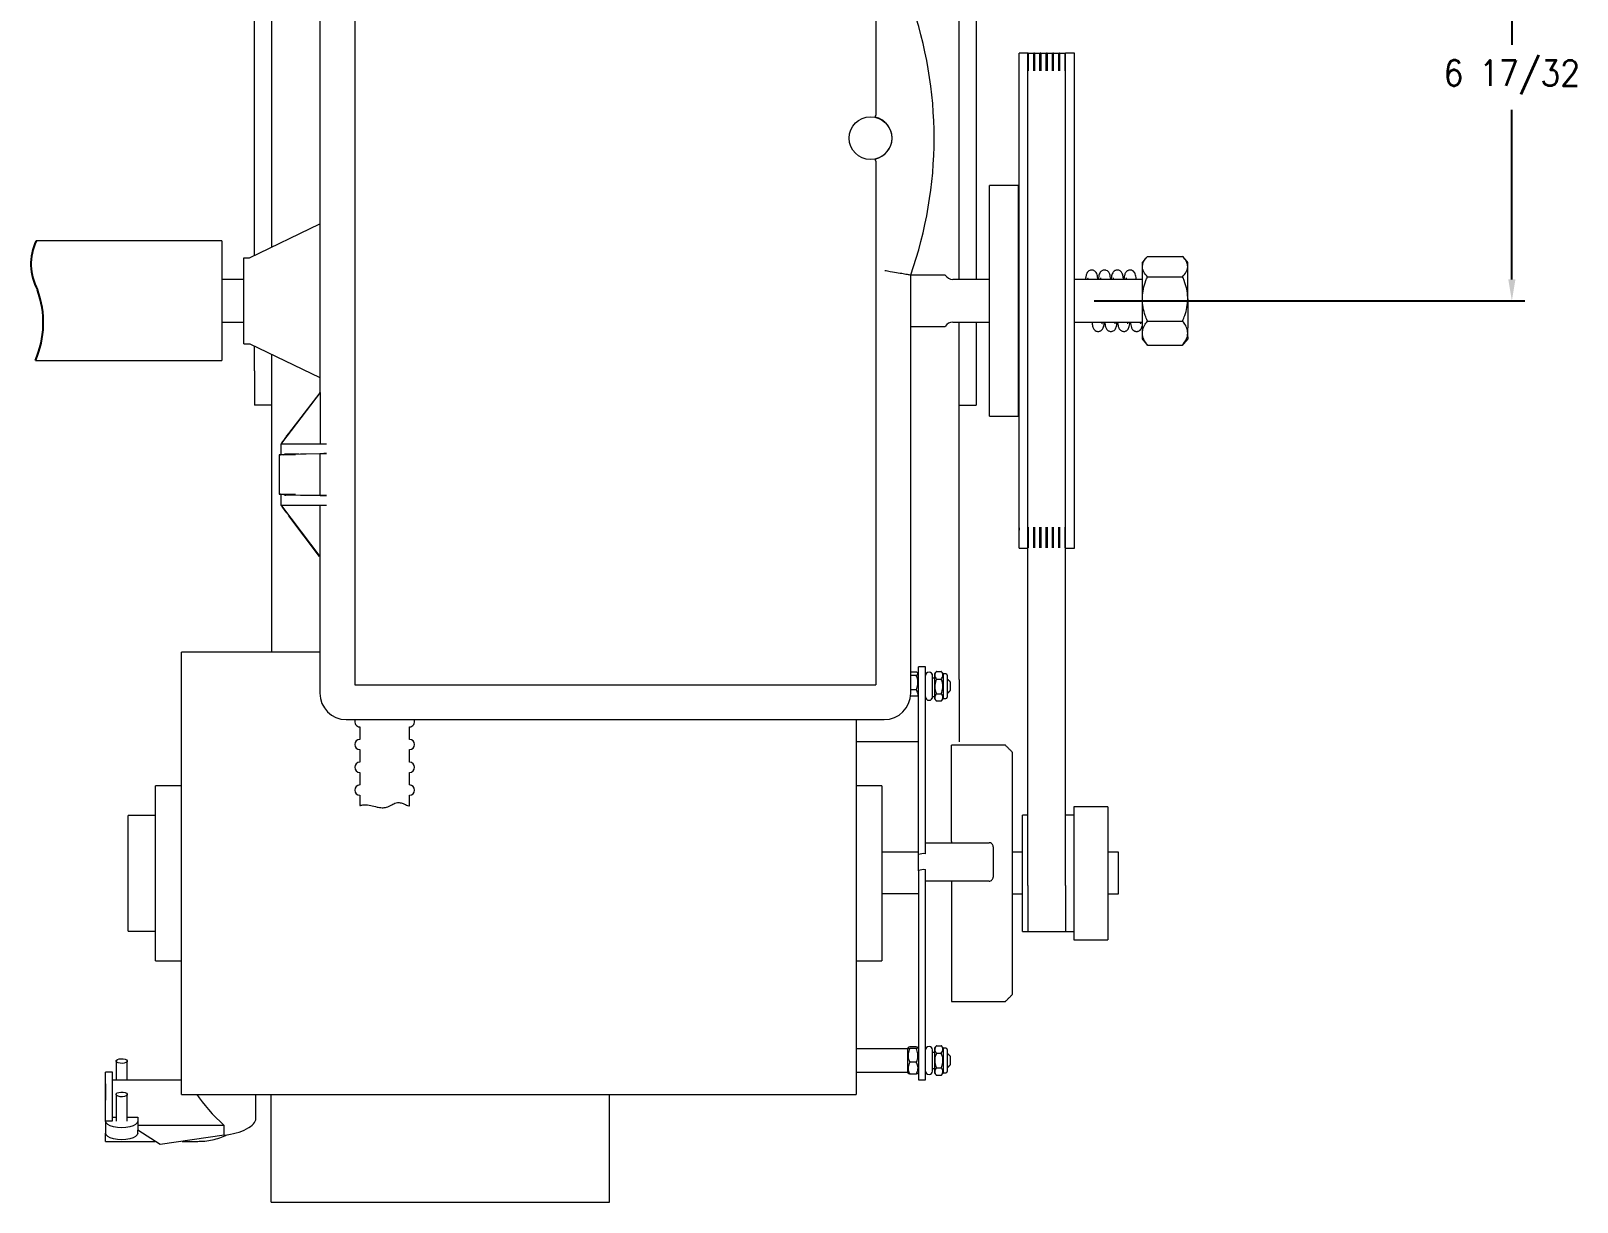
# Model space of a CAD drawing. Extents: x 8 to 38.7, y 8.8 to 41.4.
# Drawn here: x 16.06 to 38.69, y 8.78 to 25.92 of the extents above; entities that cross this region are included whole.
import ezdxf

# ---------------------------------------------------------------- set-up
doc = ezdxf.new("R2010")
doc.units = 0
doc.header["$LTSCALE"] = 0.5
doc.header["$MEASUREMENT"] = 0
doc.layers.get('Defpoints').update_dxf_attribs({"linetype": 'CONTINUOUS'})
doc.layers.add('DIM', color=1, linetype='CONTINUOUS')
doc.layers.add('OBJ', color=3, linetype='CONTINUOUS')
doc.styles.add('ROMANS', font='romans.shx', dxfattribs={"width": 0.9, "height": 0.375})
doc.dimstyles.new('GENIE', dxfattribs={"dimscale": 2, "dimtxt": 0.25, "dimasz": 0.156, "dimexe": 0.095, "dimexo": 0.0925, "dimgap": 0.095, "dimtad": 0, "dimtih": 1, "dimtoh": 1, "dimdec": 5, "dimzin": 4, "dimdsep": 46, "dimlunit": 5, "dimtxsty": 'ROMANS', "dimcen": 0.09, "dimadec": 0, "dimazin": 0, "dimtfac": 1, "dimtdec": 5, "dimtofl": 0, "dimtmove": 0, "dimatfit": 3, "dimfxl": 0, "dimfrac": 2, "dimtolj": 1, "dimtzin": 4, "dimarcsym": 0})

# ---------------------------------------------------------------- blocks, each defined once
blk = doc.blocks.new('*D35')
at = {"layer": 'Defpoints', "color": 0}
for p in [(34.331, 28.517), (31.435, 21.974), (37.731, 21.974)]:
    blk.add_point(p, dxfattribs=at)
at = {"layer": 'DIM', "color": 0, "lineweight": -2}
for p, q in [((34.516, 28.517), (37.921, 28.517)), ((37.731, 28.205), (37.731, 25.721)), ((37.731, 22.286), (37.731, 24.77)), ((31.62, 21.974), (37.921, 21.974))]:
    blk.add_line(p, q, dxfattribs=at)
at = {"layer": 'DIM', "color": 0}
for points in [[(37.679, 28.205), (37.783, 28.205), (37.731, 28.517)], [(37.679, 22.286), (37.783, 22.286), (37.731, 21.974)]]:
    blk.add_solid(points, dxfattribs=at)
at = {"layer": 'DIM', "color": 0, "insert": (37.731, 25.245), "char_height": 0.375, "attachment_point": 5, "style": 'ROMANS'}
blk.add_mtext('\\A1;6 17/32', dxfattribs=at)

msp = doc.modelspace()

# ---------------------------------------------------------------- linework, layer by layer
at = {"layer": 'OBJ', "linetype": 'Continuous', "lineweight": 15}
for p, q in [((20.797084, 32.354577), (20.797084, 16.354577)), ((28.422085, 32.354577), (28.422085, 24.691827)), ((20.286173, 28.079577), (20.286173, 20.625852)), ((19.328078, 22.637815), (19.328078, 28.017277)), ((19.57807, 28.017277), (19.57807, 22.758109)), ((29.641071, 22.285971), (29.641071, 28.017277)), ((29.891072, 28.017277), (29.891072, 22.285971)), ((30.519878, 18.351471), (30.519878, 25.596471)), ((30.647375, 21.207805), (30.647375, 25.594058)), ((30.656875, 25.34031), (30.656875, 25.591253)), ((30.732878, 25.34031), (30.732878, 25.591253)), ((30.748872, 25.34031), (30.748872, 25.591253)), ((30.824875, 25.34031), (30.824875, 25.591253)), ((30.840879, 25.34031), (30.840879, 25.591253)), ((30.916873, 25.34031), (30.916873, 25.591253)), ((30.932877, 25.34031), (30.932877, 25.591253)), ((31.008871, 25.34031), (31.008871, 25.591253)), ((31.024875, 25.34031), (31.024875, 25.591253)), ((31.100878, 25.34031), (31.100878, 25.591253)), ((31.116872, 25.34031), (31.116872, 25.591253)), ((31.192875, 25.34031), (31.192875, 25.591253)), ((31.199371, 21.207805), (31.199371, 25.594058)), ((31.328877, 25.59712), (31.328201, 25.596443)), ((31.328877, 25.596443), (31.328201, 25.596443)), ((31.328877, 25.596443), (31.328877, 25.59712)), ((31.328877, 18.353653), (31.328877, 25.596443)), ((28.422085, 24.017328), (28.422085, 16.354577)), ((30.086876, 20.286471), (30.086876, 23.661472)), ((30.511871, 20.286471), (30.511871, 23.661472)), ((19.257674, 22.603937), (20.286173, 23.098832)), ((18.849307, 22.848971), (18.849307, 21.100018)), ((19.175255, 21.344004), (19.175255, 22.603937)), ((19.175255, 22.603937), (19.257674, 22.603937)), ((32.323073, 22.474286), (32.323073, 22.536472)), ((32.323073, 22.001487), (32.323073, 22.474286)), ((32.398072, 22.622713), (32.913075, 22.622713)), ((32.988073, 22.001487), (32.988073, 22.536472)), ((28.932996, 16.229577), (28.932996, 22.352706)), ((32.398072, 22.325858), (32.913075, 22.325858)), ((32.323073, 21.501173), (32.323073, 22.001487)), ((32.988073, 22.001487), (32.988073, 21.577069)), ((29.641071, 16.429028), (29.641071, 21.661972)), ((29.891072, 21.661972), (29.891072, 20.946463)), ((32.323073, 21.411471), (32.323073, 21.501173)), ((32.398072, 21.677117), (32.913075, 21.677117)), ((32.988073, 21.447045), (32.988073, 21.577069)), ((19.175255, 21.344004), (19.259851, 21.344004)), ((19.259851, 21.344004), (20.286173, 20.850158)), ((19.328078, 20.946463), (19.328078, 21.310127)), ((32.398072, 21.32523), (32.913075, 21.32523)), ((32.988073, 21.447045), (32.988073, 21.411471)), ((18.849307, 21.100018), (18.849307, 21.098971)), ((19.57807, 21.189833), (19.57807, 16.828287)), ((30.647375, 13.414787), (30.647375, 21.207805)), ((31.199371, 13.414787), (31.199371, 21.207805)), ((19.328078, 20.946463), (19.328078, 20.446463)), ((29.891072, 20.946463), (29.891072, 20.446463)), ((20.29173, 20.629577), (19.72297, 19.888556)), ((19.830231, 20.031819), (20.288332, 20.628669)), ((20.286671, 20.628669), (20.287365, 20.629577)), ((20.286671, 20.629577), (20.286671, 20.628669)), ((20.290651, 20.629577), (20.286671, 20.629577)), ((20.288332, 20.628669), (20.286671, 20.628669)), ((20.29173, 20.629577), (20.290651, 20.629577)), ((20.29173, 20.629577), (20.29173, 19.879577)), ((19.57807, 20.446463), (19.328078, 20.446463)), ((29.641071, 20.446463), (29.891072, 20.446463)), ((20.034707, 20.303093), (20.033994, 20.297289)), ((19.797237, 19.989907), (19.829761, 20.031819)), ((19.829761, 20.03118), (19.797237, 19.988793)), ((19.797237, 19.988793), (19.797237, 19.989907)), ((19.829761, 20.03118), (19.830231, 20.031819)), ((19.829761, 20.031819), (19.829761, 20.03118)), ((19.830231, 20.031819), (19.829761, 20.031819)), ((19.929137, 19.717077), (19.691178, 19.717077)), ((19.711172, 19.717077), (19.716175, 19.717077)), ((19.716175, 19.879577), (19.716175, 19.717077)), ((19.716175, 19.879577), (19.742307, 19.879577)), ((19.72297, 19.888556), (19.72297, 19.879577)), ((19.742307, 19.879577), (20.384, 19.879577)), ((19.786602, 19.730737), (20.384, 19.736665)), ((20.286173, 19.732323), (20.00407, 19.729577)), ((20.290651, 19.734562), (20.286173, 19.732323)), ((20.286173, 19.732323), (20.286173, 19.126832)), ((19.691178, 19.142077), (19.929137, 19.142077)), ((19.716175, 19.142077), (19.711172, 19.142077)), ((19.716175, 19.142077), (19.716175, 18.979577)), ((20.384, 19.122489), (19.786602, 19.128418)), ((20.00407, 19.129577), (20.286173, 19.126832)), ((20.286173, 19.126832), (20.290651, 19.124593)), ((19.742307, 18.979577), (19.716175, 18.979577)), ((19.722464, 18.971212), (19.722464, 18.979577)), ((19.722464, 18.971212), (20.285451, 18.229577)), ((20.384, 18.979577), (19.742307, 18.979577)), ((20.282785, 18.229577), (19.829761, 18.826352)), ((20.291007, 18.229577), (20.291007, 18.979577)), ((30.656875, 18.357118), (30.656875, 18.659976)), ((30.732878, 18.357118), (30.732878, 18.659976)), ((30.748872, 18.357118), (30.748872, 18.659976)), ((30.824875, 18.357118), (30.824875, 18.659976)), ((30.840879, 18.357118), (30.840879, 18.659976)), ((30.916873, 18.357118), (30.916873, 18.659976)), ((30.932877, 18.357118), (30.932877, 18.659976)), ((31.008871, 18.357118), (31.008871, 18.659976)), ((31.024875, 18.357118), (31.024875, 18.659976)), ((31.100878, 18.357118), (31.100878, 18.659976)), ((31.116872, 18.357118), (31.116872, 18.659976)), ((31.192875, 18.357118), (31.192875, 18.659976)), ((31.199371, 18.351534), (31.200375, 18.351471)), ((31.328877, 18.353653), (31.328201, 18.353653)), ((31.328877, 18.352978), (31.328201, 18.353653)), ((31.328874, 18.3519), (31.328203, 18.353654)), ((31.328877, 18.350823), (31.328229, 18.351471)), ((31.328449, 18.351471), (31.328874, 18.3519)), ((31.328877, 18.353653), (31.328877, 18.352978)), ((31.328877, 18.351901), (31.328877, 18.352978)), ((31.328877, 18.350823), (31.328877, 18.351901)), ((20.282785, 18.229577), (20.285451, 18.229577)), ((20.291007, 18.229577), (20.285451, 18.229577)), ((20.286173, 18.229577), (20.286173, 16.229577)), ((18.260075, 10.358286), (18.260075, 16.828287)), ((29.015072, 16.540316), (28.932996, 16.540316)), ((29.045071, 13.867247), (29.045071, 16.615983)), ((29.149675, 13.881454), (29.149675, 16.615983)), ((29.310072, 16.548964), (29.380077, 16.548964)), ((20.797084, 16.354577), (28.422085, 16.354577)), ((29.015072, 16.488967), (28.932996, 16.488967)), ((29.252674, 16.177991), (29.252674, 16.486991)), ((29.252674, 16.177992), (29.252674, 16.48699)), ((29.280073, 16.513997), (29.280073, 16.150985)), ((29.310072, 16.437469), (29.380077, 16.437469)), ((29.410077, 16.513997), (29.410077, 16.150985)), ((29.46757, 16.493998), (29.46757, 16.170985)), ((29.510072, 16.397491), (29.510072, 16.267491)), ((29.641071, 16.429028), (29.641071, 15.516971)), ((29.037656, 16.185517), (28.930767, 16.188193)), ((29.015072, 16.281141), (28.932996, 16.281141)), ((29.280073, 16.179027), (29.252674, 16.179027)), ((29.310072, 16.220995), (29.380077, 16.220995)), ((29.310072, 16.116018), (29.380077, 16.116018)), ((20.672083, 15.843668), (28.547086, 15.843668)), ((28.135073, 15.843668), (28.135073, 14.699722)), ((29.045071, 15.516971), (28.135073, 15.516971)), ((29.529277, 14.058529), (29.529277, 15.468288)), ((30.419273, 15.368287), (30.419273, 14.611385)), ((17.88007, 12.313288), (17.88007, 14.873288)), ((28.510075, 14.873288), (28.510075, 12.313288)), ((28.135073, 14.699722), (28.135073, 10.358286)), ((30.419273, 14.611385), (30.419273, 11.818288)), ((31.319875, 14.568287), (31.319875, 13.926758)), ((31.819879, 14.568287), (31.819879, 13.926758)), ((17.480071, 12.746288), (17.480071, 14.440287)), ((30.569871, 12.743286), (30.569871, 14.443286)), ((31.200375, 14.443286), (31.199371, 14.443225)), ((29.149675, 14.042264), (30.080071, 14.042264)), ((29.529277, 14.058529), (29.529277, 14.042264)), ((29.045071, 13.905788), (28.510075, 13.905788)), ((29.045071, 13.633142), (29.045071, 13.867247)), ((30.14007, 13.982493), (30.14007, 13.549148)), ((31.319875, 13.926758), (31.319875, 12.618288)), ((31.819879, 13.926758), (31.819879, 12.618288)), ((31.975076, 13.427348), (31.975076, 13.905788)), ((29.045071, 13.628582), (29.045071, 13.633142)), ((29.045071, 13.628582), (29.045071, 10.570592)), ((29.149675, 10.570592), (29.149675, 13.647421)), ((30.080071, 13.48026), (29.149675, 13.48026)), ((29.529277, 13.48026), (29.529277, 11.718286)), ((30.14007, 13.549148), (30.14007, 13.540032)), ((30.647375, 13.414787), (30.647375, 12.743286)), ((31.199371, 13.414787), (31.199371, 12.743286)), ((31.975076, 13.295958), (31.975076, 13.427348)), ((29.045071, 13.295958), (28.510075, 13.295958)), ((30.419273, 13.295958), (30.569871, 13.295958)), ((31.819879, 13.295958), (31.975076, 13.295958)), ((31.199371, 12.74335), (31.200375, 12.743286)), ((28.889076, 10.9258), (28.889076, 11.03559)), ((28.889076, 10.672577), (28.889076, 10.9258)), ((29.015072, 11.052974), (28.919075, 11.052974)), ((29.015072, 11.027611), (28.919075, 11.027611)), ((29.252674, 10.699584), (29.252674, 11.008582)), ((29.280073, 11.03559), (29.280073, 10.854871)), ((29.310072, 11.070588), (29.380077, 11.070588)), ((29.310072, 10.963149), (29.380077, 10.963149)), ((29.410077, 11.03559), (29.410077, 10.854871)), ((29.46757, 11.01559), (29.46757, 10.854784)), ((29.510072, 10.919084), (29.510072, 10.789082)), ((17.150077, 9.971236), (17.150077, 10.684472)), ((17.250072, 9.971236), (17.250072, 10.684472)), ((29.015072, 10.828722), (28.919075, 10.828722)), ((29.015072, 10.655193), (28.919075, 10.655193)), ((29.280073, 10.854871), (29.280073, 10.672577)), ((29.310072, 10.746644), (29.380077, 10.746644)), ((29.310072, 10.637579), (29.380077, 10.637579)), ((29.410077, 10.854871), (29.410077, 10.672577)), ((29.46757, 10.854784), (29.46757, 10.692577)), ((17.150077, 10.514472), (17.150077, 10.274856)), ((17.150077, 10.45428), (17.150077, 10.456822)), ((19.57257, 9.359646), (19.57257, 10.358286)), ((24.522571, 9.359646), (24.522571, 10.358286)), ((17.150077, 9.968697), (17.150077, 9.971236)), ((17.150077, 9.971236), (17.250072, 9.971236)), ((17.150077, 9.968697), (17.150077, 9.791756)), ((17.250072, 10.023475), (17.303078, 10.023475)), ((17.467071, 10.023475), (17.620072, 10.023475)), ((17.620072, 10.023475), (17.620072, 9.968697)), ((17.620072, 9.968697), (17.620072, 9.832752)), ((17.150077, 9.670958), (17.150077, 9.791756)), ((18.88507, 9.902954), (17.620072, 9.902954)), ((17.950075, 9.623889), (17.620072, 9.833808)), ((17.620072, 9.832752), (17.620072, 9.832541)), ((17.620072, 9.791756), (17.620072, 9.832541)), ((18.88507, 9.760412), (17.950075, 9.623889)), ((18.88507, 9.760412), (18.88507, 9.902954)), ((19.57257, 8.782262), (19.57257, 9.359646)), ((24.522571, 8.782262), (24.522571, 9.359646))]:
    msp.add_line(p, q, dxfattribs=at)
at = {"layer": 'OBJ', "linetype": 'Continuous', "lineweight": 15, "flags": 128}
for points in [[(17.377176, 10.881026), (17.409015, 10.879679), (17.437203, 10.873282), (17.457459, 10.862816), (17.466695, 10.84987), (17.463504, 10.836417), (17.448373, 10.824503), (17.423602, 10.815942), (17.392964, 10.81204), (17.361134, 10.813389), (17.332946, 10.819784), (17.31269, 10.830252), (17.303454, 10.843198), (17.306645, 10.856652), (17.321776, 10.868566), (17.346547, 10.877126), (17.377176, 10.881026)], [(17.406518, 10.391646), (17.435175, 10.385632), (17.456201, 10.375443), (17.466404, 10.362625), (17.464217, 10.349135), (17.449987, 10.337026), (17.425873, 10.328139), (17.395555, 10.323828), (17.363631, 10.324751), (17.334974, 10.330763), (17.313948, 10.340954), (17.303745, 10.353771), (17.305932, 10.36726), (17.320162, 10.379371), (17.344276, 10.388258), (17.374594, 10.392568), (17.406518, 10.391646)], [(17.620072, 9.968697), (17.612065, 9.942992), (17.588589, 9.91904), (17.55124, 9.898472), (17.502571, 9.882688), (17.445895, 9.872767), (17.38507, 9.869383), (17.324254, 9.872767), (17.267578, 9.882688), (17.2189, 9.898472), (17.18156, 9.91904), (17.158084, 9.942992), (17.150077, 9.968697)], [(17.620072, 9.791756), (17.612065, 9.766051), (17.588589, 9.742099), (17.55124, 9.721528), (17.502571, 9.705747), (17.445895, 9.695825), (17.38507, 9.692442), (17.324254, 9.695825), (17.267578, 9.705747), (17.2189, 9.721528), (17.18156, 9.742099), (17.158084, 9.766051), (17.150077, 9.791756)]]:
    msp.add_lwpolyline(points, dxfattribs=at)
at = {"layer": 'OBJ', "linetype": 'Continuous', "lineweight": 15}
msp.add_circle((28.344593, 24.354577), 0.3125, dxfattribs=at)
for centre, radius, start, end in [((23.265229, 24.354577), 6.010909, 340.5466288, 19.4533712), ((30.649374, 25.588471), 0.008, 44.3025605, 90), ((30.740374, 25.588471), 0.008, 90, 135.6974395), ((30.741374, 25.588471), 0.008, 44.3025605, 90), ((30.832374, 25.588471), 0.008, 90, 135.6974395), ((30.833374, 25.588471), 0.008, 44.3025605, 90), ((30.924374, 25.588471), 0.008, 90, 135.6974395), ((30.925374, 25.588471), 0.008, 44.3025605, 90), ((31.016374, 25.588471), 0.008, 90, 135.6974395), ((31.017374, 25.588471), 0.008, 44.3025605, 90), ((31.108374, 25.588471), 0.008, 90, 135.6974395), ((31.109374, 25.588471), 0.008, 44.3025605, 90), ((31.200374, 25.588471), 0.008, 90, 135.6974395), ((28.344593, 24.354577), 0.31504, 282.5866872, 77.4133128), ((29.548074, 22.410971), 0.125, 210, 270), ((29.548074, 21.536971), 0.125, 90, 150), ((29.201174, 16.486991), 0.0515, 0, 180), ((29.201174, 16.486991), 0.0515, 0, 61.4295494), ((29.447574, 16.493998), 0.02, 0, 90), ((20.672083, 16.229577), 0.385909, 180, 270), ((28.547083, 16.229577), 0.385909, 270, 0), ((29.201174, 16.177991), 0.0515, 180, 0), ((29.201174, 16.177991), 0.0515, 298.4066156, 0), ((29.447574, 16.170985), 0.02, 270, 0), ((20.872074, 15.812277), 0.075, 155.2574831, 270), ((21.597074, 15.812277), 0.075, 270, 24.7425169), ((20.872074, 15.478736), 0.075, 90, 270), ((21.597074, 15.478736), 0.075, 270, 90), ((20.872074, 15.145194), 0.075, 90, 270), ((21.597074, 15.145194), 0.075, 270, 90), ((20.872074, 14.811652), 0.075, 90, 270), ((21.597074, 14.811652), 0.075, 270, 90), ((30.080194, 13.982388), 0.059876, 0.1000855, 90.1176964), ((29.132953, 13.61237), 0.269603, 86.4440538, 109.0243266), ((29.133317, 13.376971), 0.270944, 86.3856523, 109.007942), ((30.080194, 13.540136), 0.059876, 269.8823036, 359.8999145), ((29.201174, 11.008583), 0.0515, 0, 180), ((29.447574, 11.01559), 0.02, 0, 90), ((29.201174, 10.699583), 0.0515, 180, 0), ((29.447574, 10.692577), 0.02, 270, 0)]:
    msp.add_arc(centre, radius, start, end, dxfattribs=at)
at = {"layer": 'OBJ'}
for centre, radius, start, end in [((16.850361, 22.510798), 0.793243, 154.7659217, 208.5559663), ((14.848757, 21.654249), 1.389437, 336.4441605, 20.0943893)]:
    msp.add_arc(centre, radius, start, end, dxfattribs=at)
at = {"layer": 'OBJ', "linetype": 'Continuous', "lineweight": 15}
for centre, major_axis, ratio, start_param, end_param in [((19.836174, 20.037802), (0.124992, 0.166179), 0.008384536, 1.869457154, 2.692490846), ((19.836174, 19.729576), (0.142, 0), 0.008726868, 0.001044726, 1.927383421), ((20.665595, 19.734504), (0.375, 0), 0.008726868, 2.420268055, 3.124139361), ((20.665595, 19.12465), (0.375, 0), 0.008726868, 3.159045946, 3.862917252), ((19.836174, 18.819661), (-0.124992, 0.167957), 0.008359396, 0.439495111, 1.262528803), ((18.885074, 10.099471), (0.453978, -0.453978), 0.221694663, 3.90394162, 4.930555137), ((18.885074, 9.956929), (0.464292, 0.06157), 0.416582264, 4.657202247, 6.227998574)]:
    msp.add_ellipse(centre, major_axis=major_axis, ratio=ratio, start_param=start_param, end_param=end_param, dxfattribs=at)
for points in [[(30.649375, 25.596471), (30.519878, 25.596471)], [(30.734652, 25.594058), (30.655101, 25.594058)], [(30.741372, 25.596471), (30.740377, 25.596471)], [(30.826649, 25.594058), (30.747098, 25.594058)], [(30.83337, 25.596471), (30.832375, 25.596471)], [(30.918647, 25.594058), (30.839096, 25.594058)], [(30.925377, 25.596471), (30.924373, 25.596471)], [(31.010645, 25.594058), (30.931103, 25.594058)], [(31.017375, 25.596471), (31.01637, 25.596471)], [(31.102652, 25.594058), (31.023101, 25.594058)], [(31.109372, 25.596471), (31.108377, 25.596471)], [(31.194649, 25.594058), (31.115098, 25.594058)], [(31.328229, 25.596471), (31.200375, 25.596471)], [(28.422085, 24.691827), (28.421973, 24.690824)], [(28.421973, 24.018331), (28.422085, 24.017328)], [(30.236873, 23.661472), (30.086876, 23.661472)], [(30.361874, 23.661472), (30.236873, 23.661472)], [(30.511871, 23.661472), (30.361874, 23.661472)], [(18.849307, 22.848971), (16.132815, 22.848971)], [(32.383476, 22.606554), (32.323073, 22.536472)], [(32.988073, 22.536472), (32.927671, 22.606554)], [(19.175255, 22.285971), (18.849307, 22.285971)], [(28.932996, 22.352706), (28.928518, 22.353474)], [(29.439823, 22.348472), (28.932996, 22.348472)], [(30.086876, 22.285971), (29.548078, 22.285971)], [(32.323073, 22.285971), (31.328877, 22.285971)], [(31.712553, 22.285971), (31.674227, 22.285971)], [(31.900087, 22.285971), (31.86178, 22.285971)], [(32.087658, 22.285971), (32.048629, 22.285971)], [(32.323073, 22.285971), (32.236689, 22.285971)], [(18.849307, 21.661972), (19.175255, 21.661972)], [(28.932996, 21.599471), (29.439823, 21.599471)], [(29.548078, 21.661972), (30.086876, 21.661972)], [(31.328877, 21.661972), (32.323073, 21.661972)], [(31.732978, 21.661972), (31.771716, 21.661972)], [(31.920625, 21.661972), (31.959776, 21.661972)], [(32.108102, 21.661972), (32.146324, 21.661972)], [(32.29543, 21.661972), (32.323073, 21.661972)], [(32.323073, 21.411471), (32.383476, 21.341388)], [(32.383673, 21.341557), (32.398072, 21.32523)], [(32.927474, 21.341557), (32.913075, 21.32523)], [(32.927671, 21.341388), (32.988073, 21.411471)], [(16.122413, 21.098971), (18.849307, 21.098971)], [(30.086876, 20.286471), (30.236873, 20.286471)], [(30.236873, 20.286471), (30.361874, 20.286471)], [(30.361874, 20.286471), (30.511871, 20.286471)], [(19.691178, 19.717077), (19.691178, 19.142077)], [(30.519146, 18.61909), (30.519014, 18.649388)], [(30.519014, 18.648983), (30.519146, 18.618615)], [(30.519878, 18.351471), (30.647375, 18.351471)], [(31.200375, 18.351471), (31.328445, 18.351471)], [(20.286173, 16.828287), (18.260075, 16.828287)], [(29.045071, 16.513997), (29.033479, 16.527523)], [(29.149675, 16.615983), (29.045071, 16.615983)], [(29.311987, 16.551227), (29.280073, 16.513997)], [(29.410077, 16.513997), (29.378163, 16.551227)], [(29.280073, 16.451491), (29.252674, 16.451491)], [(29.447576, 16.513997), (29.410077, 16.513997)], [(29.480072, 16.427491), (29.46757, 16.427491)], [(29.510072, 16.397491), (29.480072, 16.427491)], [(29.280073, 16.150985), (29.311987, 16.113757)], [(29.378163, 16.113757), (29.410077, 16.150985)], [(29.410077, 16.150985), (29.447576, 16.150985)], [(29.46757, 16.237491), (29.480072, 16.237491)], [(29.480072, 16.237491), (29.510072, 16.267491)], [(20.872073, 15.737277), (20.872073, 15.553736)], [(21.597072, 15.553736), (21.597072, 15.737277)], [(20.872073, 15.403735), (20.872073, 15.220194)], [(21.597072, 15.220194), (21.597072, 15.403735)], [(30.319278, 15.468288), (29.529277, 15.468288)], [(30.419273, 15.368287), (30.319278, 15.468288)], [(20.872073, 15.070194), (20.872073, 14.886652)], [(21.597072, 14.886652), (21.597072, 15.070194)], [(18.260075, 14.873288), (17.88007, 14.873288)], [(20.872073, 14.736654), (20.872073, 14.584385)], [(21.597072, 14.580222), (21.597072, 14.736654)], [(28.510075, 14.873288), (28.135073, 14.873288)], [(21.203569, 14.553958), (21.207426, 14.553958)], [(31.819879, 14.568287), (31.319875, 14.568287)], [(17.88007, 14.440287), (17.480071, 14.440287)], [(30.647375, 14.443286), (30.569871, 14.443286)], [(31.319875, 14.443286), (31.200375, 14.443286)], [(30.569871, 13.905788), (30.419273, 13.905788)], [(31.975076, 13.905788), (31.819879, 13.905788)], [(17.480071, 12.746288), (17.88007, 12.746288)], [(30.569871, 12.743286), (30.649375, 12.743286)], [(30.647375, 12.743286), (31.199371, 12.743286)], [(30.740377, 12.743286), (30.741372, 12.743286)], [(30.832375, 12.743286), (30.83337, 12.743286)], [(30.924373, 12.743286), (30.925377, 12.743286)], [(31.01637, 12.743286), (31.017375, 12.743286)], [(31.108377, 12.743286), (31.109372, 12.743286)], [(31.200375, 12.743286), (31.319875, 12.743286)], [(31.319875, 12.618288), (31.819879, 12.618288)], [(17.88007, 12.313288), (18.260075, 12.313288)], [(28.135073, 12.313288), (28.510075, 12.313288)], [(30.319278, 11.718286), (30.419273, 11.818288)], [(29.529277, 11.718286), (30.319278, 11.718286)], [(28.889076, 11.024084), (28.135073, 11.024084)], [(28.89559, 11.043191), (28.889076, 11.03559)], [(29.045071, 11.03559), (29.036839, 11.045192)], [(29.280073, 10.973082), (29.252674, 10.973082)], [(29.309688, 11.070144), (29.280073, 11.03559)], [(29.410077, 11.03559), (29.380509, 11.070081)], [(29.447576, 11.03559), (29.410077, 11.03559)], [(29.480072, 10.949083), (29.46757, 10.949083)], [(29.510072, 10.919084), (29.480072, 10.949083)], [(17.250072, 10.684472), (17.150077, 10.684472)], [(17.303078, 10.846533), (17.303078, 10.564472)], [(17.467071, 10.564472), (17.467071, 10.846533)], [(28.135073, 10.684082), (28.889076, 10.684082)], [(28.889076, 10.672577), (28.89559, 10.664976)], [(28.919075, 10.655193), (28.895956, 10.66529)], [(29.036839, 10.662974), (29.045071, 10.672577)], [(29.252674, 10.735084), (29.280073, 10.735084)], [(29.280073, 10.672577), (29.309688, 10.638022)], [(29.380509, 10.638086), (29.410077, 10.672577)], [(29.410077, 10.672577), (29.447576, 10.672577)], [(29.46757, 10.759083), (29.480072, 10.759083)], [(29.480072, 10.759083), (29.510072, 10.789082)], [(18.260075, 10.564472), (17.250072, 10.564472)], [(29.045071, 10.570592), (29.149675, 10.570592)], [(17.303078, 10.358197), (17.303078, 9.968486)], [(17.467071, 9.968486), (17.467071, 10.358197)], [(18.260075, 10.358286), (28.135073, 10.358286)], [(19.350071, 10.007736), (19.350071, 10.358286)], [(17.150077, 9.670958), (17.876081, 9.670958)], [(18.272428, 9.670958), (18.500071, 9.670958)], [(19.57257, 8.782262), (24.522571, 8.782262)]]:
    msp.add_open_spline(points, degree=1, dxfattribs=at)
for points, knots in [([(28.413243, 24.662046), (28.413259, 24.662047), (28.413436, 24.662058), (28.41395, 24.66267), (28.415309, 24.665792), (28.417335, 24.672331), (28.419696, 24.680988), (28.421214, 24.687545), (28.421973, 24.690824)], [0, 0, 0, 0, 0.011760789, 0.133710999, 0.350931849, 0.567467402, 0.783734975, 1, 1, 1, 1]), ([(28.421973, 24.018331), (28.421214, 24.021609), (28.419696, 24.028166), (28.417335, 24.036824), (28.415308, 24.043361), (28.41395, 24.046484), (28.413436, 24.047096), (28.413259, 24.047107), (28.413243, 24.047108)], [0, 0, 0, 0, 0.216244903, 0.432537927, 0.649061498, 0.866286466, 0.988238988, 1, 1, 1, 1]), ([(28.553572, 22.418836), (28.554001, 22.418759), (28.581165, 22.413926), (28.650172, 22.401772), (28.754168, 22.383562), (28.848963, 22.367148), (28.914134, 22.355937), (28.923723, 22.354295), (28.928518, 22.353474)], [0, 0, 0, 0, 0.00223476, 0.14161798, 0.359130618, 0.573677463, 0.786814998, 1, 1, 1, 1]), ([(31.674353, 22.285971), (31.672716, 22.297717), (31.668784, 22.323217), (31.661601, 22.354831), (31.65358, 22.381846), (31.630879, 22.407249), (31.611384, 22.41801), (31.593463, 22.423006), (31.573864, 22.423342), (31.550017, 22.417382), (31.528738, 22.402671), (31.508546, 22.375534), (31.502397, 22.352994), (31.49696, 22.328774), (31.493427, 22.309445), (31.491174, 22.292496), (31.490307, 22.285971)], [0.5877914911, 0.5877914911, 0.5877914911, 0.5877914911, 0.6266995174, 0.6778756917, 0.7286704676, 0.754829436, 0.7692241679, 0.7841956014, 0.7995116212, 0.8144427824, 0.8396766421, 0.8608426121, 0.9194425284, 0.9444965125, 0.9786352273, 1, 1, 1, 1]), ([(31.861849, 22.285971), (31.861619, 22.287603), (31.859327, 22.303554), (31.854414, 22.332776), (31.84859, 22.357827), (31.839407, 22.380826), (31.824671, 22.402408), (31.801425, 22.417957), (31.777554, 22.423425), (31.757842, 22.42286), (31.739643, 22.417366), (31.721665, 22.406914), (31.701969, 22.385971), (31.691675, 22.360152), (31.684566, 22.329756), (31.679524, 22.304475), (31.677588, 22.286061), (31.677578, 22.285971)], [0.588225596, 0.588225596, 0.588225596, 0.588225596, 0.5936614744, 0.6417714552, 0.6940548421, 0.7192352937, 0.7444397417, 0.7725687163, 0.7876415198, 0.8029937726, 0.8177070469, 0.830835091, 0.8533149201, 0.8958519556, 0.9448737281, 0.9997329305, 1, 1, 1, 1]), ([(32.049262, 22.285971), (32.04624, 22.306889), (32.040595, 22.339323), (32.033825, 22.366384), (32.019669, 22.393212), (32.001228, 22.410804), (31.980289, 22.420238), (31.961606, 22.423724), (31.941837, 22.42218), (31.919635, 22.414426), (31.900584, 22.399203), (31.885249, 22.376749), (31.876774, 22.351415), (31.870666, 22.324196), (31.866934, 22.29742), (31.865338, 22.285971)], [0.5887520591, 0.5887520591, 0.5887520591, 0.5887520591, 0.6576146376, 0.7099422923, 0.7348054701, 0.761608489, 0.7762657153, 0.7914296207, 0.8068187156, 0.8212705018, 0.8456256057, 0.8666250339, 0.9107088181, 0.9618207497, 1, 1, 1, 1]), ([(32.23686, 22.285971), (32.235469, 22.295983), (32.23184, 22.319832), (32.224864, 22.351869), (32.218014, 22.376888), (32.195727, 22.406378), (32.170429, 22.42041), (32.145622, 22.42383), (32.125927, 22.421375), (32.109151, 22.414632), (32.092909, 22.403559), (32.070356, 22.376735), (32.063661, 22.347449), (32.056743, 22.316495), (32.053742, 22.292888), (32.052862, 22.285971)], [0.5892144792, 0.5892144792, 0.5892144792, 0.5892144792, 0.6225509125, 0.6733528962, 0.7247843082, 0.7503875502, 0.779090556, 0.7943261523, 0.8096818197, 0.8238479714, 0.8364794772, 0.8583650807, 0.9251945592, 0.9780820089, 1, 1, 1, 1]), ([(32.323073, 22.474286), (32.325928, 22.495062), (32.331742, 22.537366), (32.365372, 22.586548), (32.390702, 22.614562), (32.398072, 22.622713)], [0, 0, 0, 0, 0.406280287, 0.827264996, 1, 1, 1, 1]), ([(32.398072, 22.325858), (32.378366, 22.348933), (32.338237, 22.395922), (32.323246, 22.447301), (32.323078, 22.473588), (32.323073, 22.474286)], [0, 0, 0, 0, 0.484331605, 0.986305806, 1, 1, 1, 1]), ([(32.988073, 22.474286), (32.985218, 22.495062), (32.979405, 22.537366), (32.945775, 22.586548), (32.920444, 22.614562), (32.913075, 22.622713)], [0, 0, 0, 0, 0.406280287, 0.827264996, 1, 1, 1, 1]), ([(32.913075, 22.325858), (32.93278, 22.348933), (32.97291, 22.395922), (32.9879, 22.447301), (32.988069, 22.473588), (32.988073, 22.474286)], [0, 0, 0, 0, 0.484331605, 0.986305806, 1, 1, 1, 1]), ([(31.520879, 22.310665), (31.52086, 22.310696), (31.51953, 22.312847), (31.522351, 22.303093), (31.524655, 22.290312), (31.525358, 22.285971)], [0, 0, 0, 0, 0.0006963647, 0.0487610364, 0.07037230874, 0.07037230874, 0.07037230874, 0.07037230874]), ([(31.708742, 22.30935), (31.709, 22.307642), (31.709461, 22.304605), (31.711593, 22.292479), (31.712664, 22.285971)], [0, 0, 0, 0, 0.03996063038, 0.07107312831, 0.07107312831, 0.07107312831, 0.07107312831]), ([(31.896116, 22.310028), (31.895996, 22.310144), (31.895537, 22.310589), (31.897316, 22.30336), (31.89908, 22.293489), (31.900269, 22.285971)], [0, 0, 0, 0, 0.00849959552, 0.03257904258, 0.07042033361, 0.07042033361, 0.07042033361, 0.07042033361]), ([(32.083463, 22.310477), (32.083406, 22.310561), (32.082742, 22.311549), (32.084634, 22.30493), (32.08638, 22.294927), (32.08776, 22.285971)], [0, 0, 0, 0, 0.00230457078, 0.02712316639, 0.07595908391, 0.07595908391, 0.07595908391, 0.07595908391]), ([(32.323073, 22.001487), (32.323154, 22.008917), (32.323686, 22.057523), (32.335991, 22.148233), (32.365988, 22.248448), (32.39014, 22.306722), (32.398072, 22.325858)], [0, 0, 0, 0, 0.066535008, 0.435281723, 0.814548869, 1, 1, 1, 1]), ([(32.988073, 22.001487), (32.987992, 22.008917), (32.987461, 22.057523), (32.975156, 22.148233), (32.945159, 22.248448), (32.921006, 22.306722), (32.913075, 22.325858)], [0, 0, 0, 0, 0.066535008, 0.435281723, 0.814548869, 1, 1, 1, 1]), ([(32.398072, 21.677117), (32.386928, 21.70458), (32.360563, 21.769556), (32.330177, 21.877836), (32.325461, 21.959923), (32.323073, 22.001487)], [0, 0, 0, 0, 0.265463231, 0.628076484, 1, 1, 1, 1]), ([(32.913075, 21.677117), (32.924218, 21.70458), (32.950584, 21.769556), (32.980969, 21.877836), (32.985685, 21.959923), (32.988073, 22.001487)], [0, 0, 0, 0, 0.265463231, 0.628076484, 1, 1, 1, 1]), ([(31.583893, 21.661972), (31.587143, 21.639143), (31.593277, 21.60527), (31.601234, 21.57634), (31.619347, 21.547992), (31.641422, 21.531712), (31.664663, 21.525055), (31.684326, 21.524499), (31.703106, 21.529098), (31.721328, 21.538549), (31.736043, 21.552551), (31.748517, 21.572275), (31.755722, 21.594023), (31.762133, 21.621856), (31.766096, 21.649761), (31.76783, 21.661972)], [0.5897135391, 0.5897135391, 0.5897135391, 0.5897135391, 0.6647054886, 0.7174811839, 0.7428956579, 0.7706017994, 0.7855610474, 0.8009652695, 0.8159884057, 0.8289661688, 0.8491611236, 0.865945838, 0.9071140071, 0.959353131, 1, 1, 1, 1]), ([(31.737709, 21.636973), (31.737536, 21.637785), (31.736991, 21.640346), (31.734604, 21.651997), (31.732921, 21.661972)], [0, 0, 0, 0, 0.02172949173, 0.06849268888, 0.06849268888, 0.06849268888, 0.06849268888]), ([(31.771279, 21.661972), (31.771946, 21.657183), (31.774859, 21.637379), (31.780825, 21.605833), (31.787069, 21.5816), (31.801527, 21.554793), (31.819904, 21.537278), (31.840851, 21.527759), (31.859618, 21.524215), (31.87942, 21.525742), (31.900982, 21.533244), (31.919075, 21.547218), (31.934348, 21.568336), (31.94213, 21.590113), (31.948938, 21.618104), (31.953296, 21.647469), (31.955449, 21.661972)], [0.5889696745, 0.5889696745, 0.5889696745, 0.5889696745, 0.6046985658, 0.6557764067, 0.7090061093, 0.7342613625, 0.7610640704, 0.7756409229, 0.7908056137, 0.8062873319, 0.8205970956, 0.8429700757, 0.8599472138, 0.8992369123, 0.9502341768, 1, 1, 1, 1]), ([(31.924924, 21.637712), (31.925015, 21.637647), (31.925295, 21.637447), (31.923145, 21.645923), (31.921393, 21.655539), (31.920365, 21.661972)], [0, 0, 0, 0, 0.01180633289, 0.03593974767, 0.06777938355, 0.06777938355, 0.06777938355, 0.06777938355]), ([(31.958878, 21.661972), (31.961423, 21.643841), (31.966593, 21.61312), (31.973209, 21.586365), (31.984812, 21.561354), (31.999669, 21.543594), (32.018062, 21.531909), (32.035316, 21.525874), (32.05474, 21.524157), (32.074092, 21.527657), (32.089821, 21.534867), (32.104085, 21.545294), (32.119833, 21.564055), (32.128504, 21.58617), (32.135618, 21.615246), (32.140556, 21.641611), (32.142955, 21.66128), (32.143039, 21.661972)], [0.5883642702, 0.5883642702, 0.5883642702, 0.5883642702, 0.6474641478, 0.7008537385, 0.7261742238, 0.7521621456, 0.7662982722, 0.7811063625, 0.7964235845, 0.8117062681, 0.825165605, 0.836564395, 0.8544934492, 0.8919859678, 0.9414728562, 0.9979416744, 1, 1, 1, 1]), ([(32.112551, 21.637279), (32.112624, 21.637161), (32.113893, 21.635107), (32.110671, 21.645962), (32.108327, 21.658581), (32.10776, 21.661972)], [0, 0, 0, 0, 0.0029377942, 0.05111660627, 0.06753464984, 0.06753464984, 0.06753464984, 0.06753464984]), ([(32.146311, 21.661972), (32.146347, 21.661716), (32.148501, 21.64632), (32.153324, 21.617024), (32.159515, 21.590844), (32.168964, 21.567567), (32.183421, 21.5463), (32.206363, 21.530476), (32.230124, 21.524639), (32.249766, 21.524896), (32.26758, 21.529947), (32.280919, 21.537278), (32.289841, 21.544353), (32.295884, 21.55051), (32.299995, 21.555539), (32.30525, 21.563223), (32.311725, 21.57628), (32.315979, 21.591458), (32.318511, 21.600491)], [0.631826229, 0.631826229, 0.631826229, 0.631826229, 0.6327299902, 0.6862241942, 0.7434237082, 0.7709020657, 0.7982195404, 0.8281472218, 0.844266008, 0.8608076554, 0.8763679046, 0.8889390584, 0.8987164165, 0.9060773448, 0.9127896118, 0.9227880945, 0.9540474094, 1, 1, 1, 1]), ([(32.30001, 21.637544), (32.300006, 21.637782), (32.299989, 21.63877), (32.297358, 21.650567), (32.295456, 21.661638), (32.2954, 21.661972)], [0, 0, 0, 0, 0.01599840077, 0.06664530451, 0.06821135315, 0.06821135315, 0.06821135315, 0.06821135315]), ([(32.323073, 21.501173), (32.325928, 21.5258), (32.331742, 21.575947), (32.365371, 21.634247), (32.390702, 21.667456), (32.398072, 21.677117)], [0, 0, 0, 0, 0.406281887, 0.827268006, 1, 1, 1, 1]), ([(32.398072, 21.32523), (32.378366, 21.352588), (32.338237, 21.408301), (32.323247, 21.469134), (32.323078, 21.500346), (32.323073, 21.501173)], [0, 0, 0, 0, 0.48434824, 0.986334728, 1, 1, 1, 1]), ([(32.988073, 21.501173), (32.985218, 21.5258), (32.979404, 21.575947), (32.945775, 21.634247), (32.920444, 21.667456), (32.913075, 21.677117)], [0, 0, 0, 0, 0.406281887, 0.827268006, 1, 1, 1, 1]), ([(32.913075, 21.32523), (32.93278, 21.352588), (32.97291, 21.408301), (32.987899, 21.469134), (32.988069, 21.500346), (32.988073, 21.501173)], [0, 0, 0, 0, 0.48434824, 0.986334728, 1, 1, 1, 1]), ([(19.786602, 19.730737), (19.778919, 19.729234), (19.763781, 19.726274), (19.749488, 19.717511), (19.742397, 19.713447), (19.742307, 19.713395)], [0, 0, 0, 0, 0.5043641818, 0.9936573199, 1, 1, 1, 1]), ([(19.742307, 19.145759), (19.742397, 19.145707), (19.745041, 19.144191), (19.752574, 19.139983), (19.766908, 19.132012), (19.77935, 19.129741), (19.786602, 19.128418)], [0, 0, 0, 0, 0.006341233, 0.184734904, 0.52485114, 1, 1, 1, 1]), ([(29.015072, 16.488967), (29.025637, 16.495974), (29.046889, 16.51007), (29.035537, 16.528207), (29.01948, 16.537708), (29.015072, 16.540316)], [0, 0, 0, 0, 0.417646337, 0.840130538, 1, 1, 1, 1]), ([(29.310072, 16.548964), (29.307565, 16.545828), (29.294468, 16.529451), (29.279385, 16.496636), (29.291325, 16.461335), (29.306266, 16.442315), (29.310072, 16.437469)], [0, 0, 0, 0, 0.0887053772, 0.4632310965, 0.863234167, 1, 1, 1, 1]), ([(29.380077, 16.437469), (29.383884, 16.442315), (29.398825, 16.461335), (29.410765, 16.496636), (29.395682, 16.529451), (29.382585, 16.545828), (29.380077, 16.548964)], [0, 0, 0, 0, 0.136765833, 0.5367689035, 0.9112946228, 1, 1, 1, 1]), ([(29.015072, 16.281141), (29.017583, 16.286987), (29.030695, 16.317503), (29.045745, 16.378687), (29.033838, 16.44448), (29.018882, 16.479933), (29.015072, 16.488967)], [0, 0, 0, 0, 0.088730838, 0.463230651, 0.863229349, 1, 1, 1, 1]), ([(29.310072, 16.437469), (29.299505, 16.407929), (29.27825, 16.348509), (29.289625, 16.272042), (29.305668, 16.23199), (29.310072, 16.220995)], [0, 0, 0, 0, 0.417658767, 0.840133895, 1, 1, 1, 1]), ([(29.380077, 16.220995), (29.390644, 16.250534), (29.4119, 16.309954), (29.400525, 16.386421), (29.384482, 16.426473), (29.380077, 16.437469)], [0, 0, 0, 0, 0.417658069, 0.840133208, 1, 1, 1, 1]), ([(29.037656, 16.185517), (29.038177, 16.186871), (29.047105, 16.210068), (29.034882, 16.244322), (29.019339, 16.27321), (29.015072, 16.281141)], [0, 0, 0, 0, 0.043020918, 0.73725822, 1, 1, 1, 1]), ([(29.310072, 16.220995), (29.299505, 16.20667), (29.27825, 16.177857), (29.289624, 16.140774), (29.305668, 16.12135), (29.310072, 16.116018)], [0, 0, 0, 0, 0.417680342, 0.840146075, 1, 1, 1, 1]), ([(29.380077, 16.116018), (29.390645, 16.130342), (29.411901, 16.159157), (29.400523, 16.196242), (29.384482, 16.215663), (29.380077, 16.220995)], [0, 0, 0, 0, 0.417645187, 0.840111381, 1, 1, 1, 1]), ([(20.872082, 14.584481), (20.875521, 14.585812), (20.882458, 14.588497), (20.939569, 14.601995), (21.023469, 14.590543), (21.11258, 14.564917), (21.192288, 14.550853), (21.269196, 14.559108), (21.334005, 14.595101), (21.394383, 14.627018), (21.455142, 14.633488), (21.517206, 14.608949), (21.572008, 14.585194), (21.600309, 14.578377), (21.594867, 14.579943), (21.593899, 14.580222)], [0, 0, 0, 0, 0.1000341391, 0.2018283355, 0.3048225624, 0.3954001555, 0.46344365, 0.516214344, 0.5908231389, 0.6546134354, 0.7006350613, 0.7711325315, 0.8752258885, 0.9778063645, 1, 1, 1, 1]), ([(28.919075, 11.052974), (28.90851, 11.049513), (28.887259, 11.042551), (28.898611, 11.033593), (28.914667, 11.0289), (28.919075, 11.027611)], [0, 0, 0, 0, 0.417668657, 0.84012958, 1, 1, 1, 1]), ([(28.919075, 11.027611), (28.916564, 11.022018), (28.903453, 10.992816), (28.888402, 10.934259), (28.90031, 10.871296), (28.915265, 10.837367), (28.919075, 10.828722)], [0, 0, 0, 0, 0.088736095, 0.463228016, 0.863224647, 1, 1, 1, 1]), ([(29.015072, 11.027611), (29.025637, 11.031072), (29.046889, 11.038034), (29.035536, 11.046992), (29.01948, 11.051685), (29.015072, 11.052974)], [0, 0, 0, 0, 0.417668657, 0.84012958, 1, 1, 1, 1]), ([(29.015072, 10.828722), (29.018882, 10.837367), (29.033838, 10.871296), (29.045746, 10.934259), (29.030694, 10.992816), (29.017583, 11.022018), (29.015072, 11.027611)], [0, 0, 0, 0, 0.136775353, 0.536771984, 0.911263905, 1, 1, 1, 1]), ([(29.310072, 11.070588), (29.299505, 11.055927), (29.278249, 11.026437), (29.289627, 10.988483), (29.305668, 10.968606), (29.310072, 10.963149)], [0, 0, 0, 0, 0.417661023, 0.840118724, 1, 1, 1, 1]), ([(29.310072, 10.963149), (29.306266, 10.953738), (29.291323, 10.9168), (29.279384, 10.848263), (29.294471, 10.784529), (29.307565, 10.752733), (29.310072, 10.746644)], [0, 0, 0, 0, 0.136754206, 0.536770794, 0.911277174, 1, 1, 1, 1]), ([(29.380077, 10.963149), (29.390644, 10.977811), (29.4119, 11.007303), (29.400527, 11.045248), (29.384482, 11.06513), (29.380077, 11.070588)], [0, 0, 0, 0, 0.417660165, 0.840153319, 1, 1, 1, 1]), ([(29.380077, 10.746644), (29.382585, 10.752733), (29.395679, 10.784529), (29.410766, 10.848263), (29.398827, 10.9168), (29.383884, 10.953738), (29.380077, 10.963149)], [0, 0, 0, 0, 0.088722826, 0.463229206, 0.863245794, 1, 1, 1, 1]), ([(28.919075, 10.828722), (28.90851, 10.805044), (28.887258, 10.757416), (28.898614, 10.696108), (28.914667, 10.664007), (28.919075, 10.655193)], [0, 0, 0, 0, 0.417654337, 0.840101315, 1, 1, 1, 1]), ([(29.015072, 10.655193), (29.025637, 10.678871), (29.046889, 10.726501), (29.035534, 10.787809), (29.01948, 10.819909), (29.015072, 10.828722)], [0, 0, 0, 0, 0.41766239, 0.840109262, 1, 1, 1, 1]), ([(29.034136, 10.66529), (29.033168, 10.663191), (29.031554, 10.659689), (29.019786, 10.656479), (29.015072, 10.655193)], [0, 0, 0, 0, 0.599458797, 1, 1, 1, 1]), ([(29.310072, 10.746644), (29.299505, 10.731761), (29.27825, 10.701826), (29.289625, 10.6633), (29.305668, 10.643119), (29.310072, 10.637579)], [0, 0, 0, 0, 0.417675251, 0.840137988, 1, 1, 1, 1]), ([(29.380077, 10.637579), (29.390644, 10.652461), (29.411901, 10.6824), (29.400526, 10.720924), (29.384482, 10.741104), (29.380077, 10.746644)], [0, 0, 0, 0, 0.417639549, 0.840143161, 1, 1, 1, 1]), ([(18.500071, 9.670958), (18.525413, 9.671528), (18.587644, 9.672926), (18.686226, 9.68611), (18.793544, 9.71288), (18.874117, 9.740147), (18.916556, 9.761876), (18.926296, 9.766863)], [0, 0, 0, 0, 0.172243437, 0.422965478, 0.674029317, 0.925193893, 1, 1, 1, 1])]:
    msp.add_open_spline(points, degree=3, knots=knots, dxfattribs=at)

# ---------------------------------------------------------------- dimensions: what is measured, and where the dimension line sits
at = {"layer": 'DIM'}
dim = msp.add_linear_dim(base=(37.731009, 21.973972), p1=(34.33059, 28.516971), p2=(31.434582, 21.973972), angle=90, dimstyle='GENIE', dxfattribs=at)
dim.commit()
dim.dimension.update_dxf_attribs({"geometry": '*D35', "text_midpoint": (37.731009, 25.245471)})

doc.saveas('drawing.dxf')
